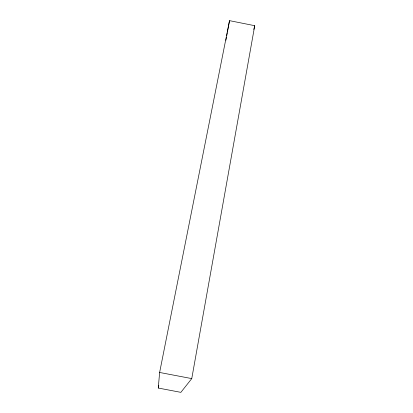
<?xml version="1.0" encoding="UTF-8"?>
<svg xmlns="http://www.w3.org/2000/svg" width="413" height="413" viewBox="0 0 413 413"><rect width="100%" height="100%" fill="white"/><g stroke="black" fill="none" stroke-linecap="round" stroke-linejoin="round"><path stroke-width="0.62" d="M158.267 388.039L159.63 372.464L229.525 20.65L254.733 25.699L191.761 378.602L180.863 392.35L158.267 388.039L158.768 385.515M225.906 40.283L226.489 37.118M226.722 35.854L227.305 32.684M227.542 31.419L229.525 20.65M253.799 29.452L254.733 25.699M159.63 372.464L191.761 378.602"/></g></svg>
